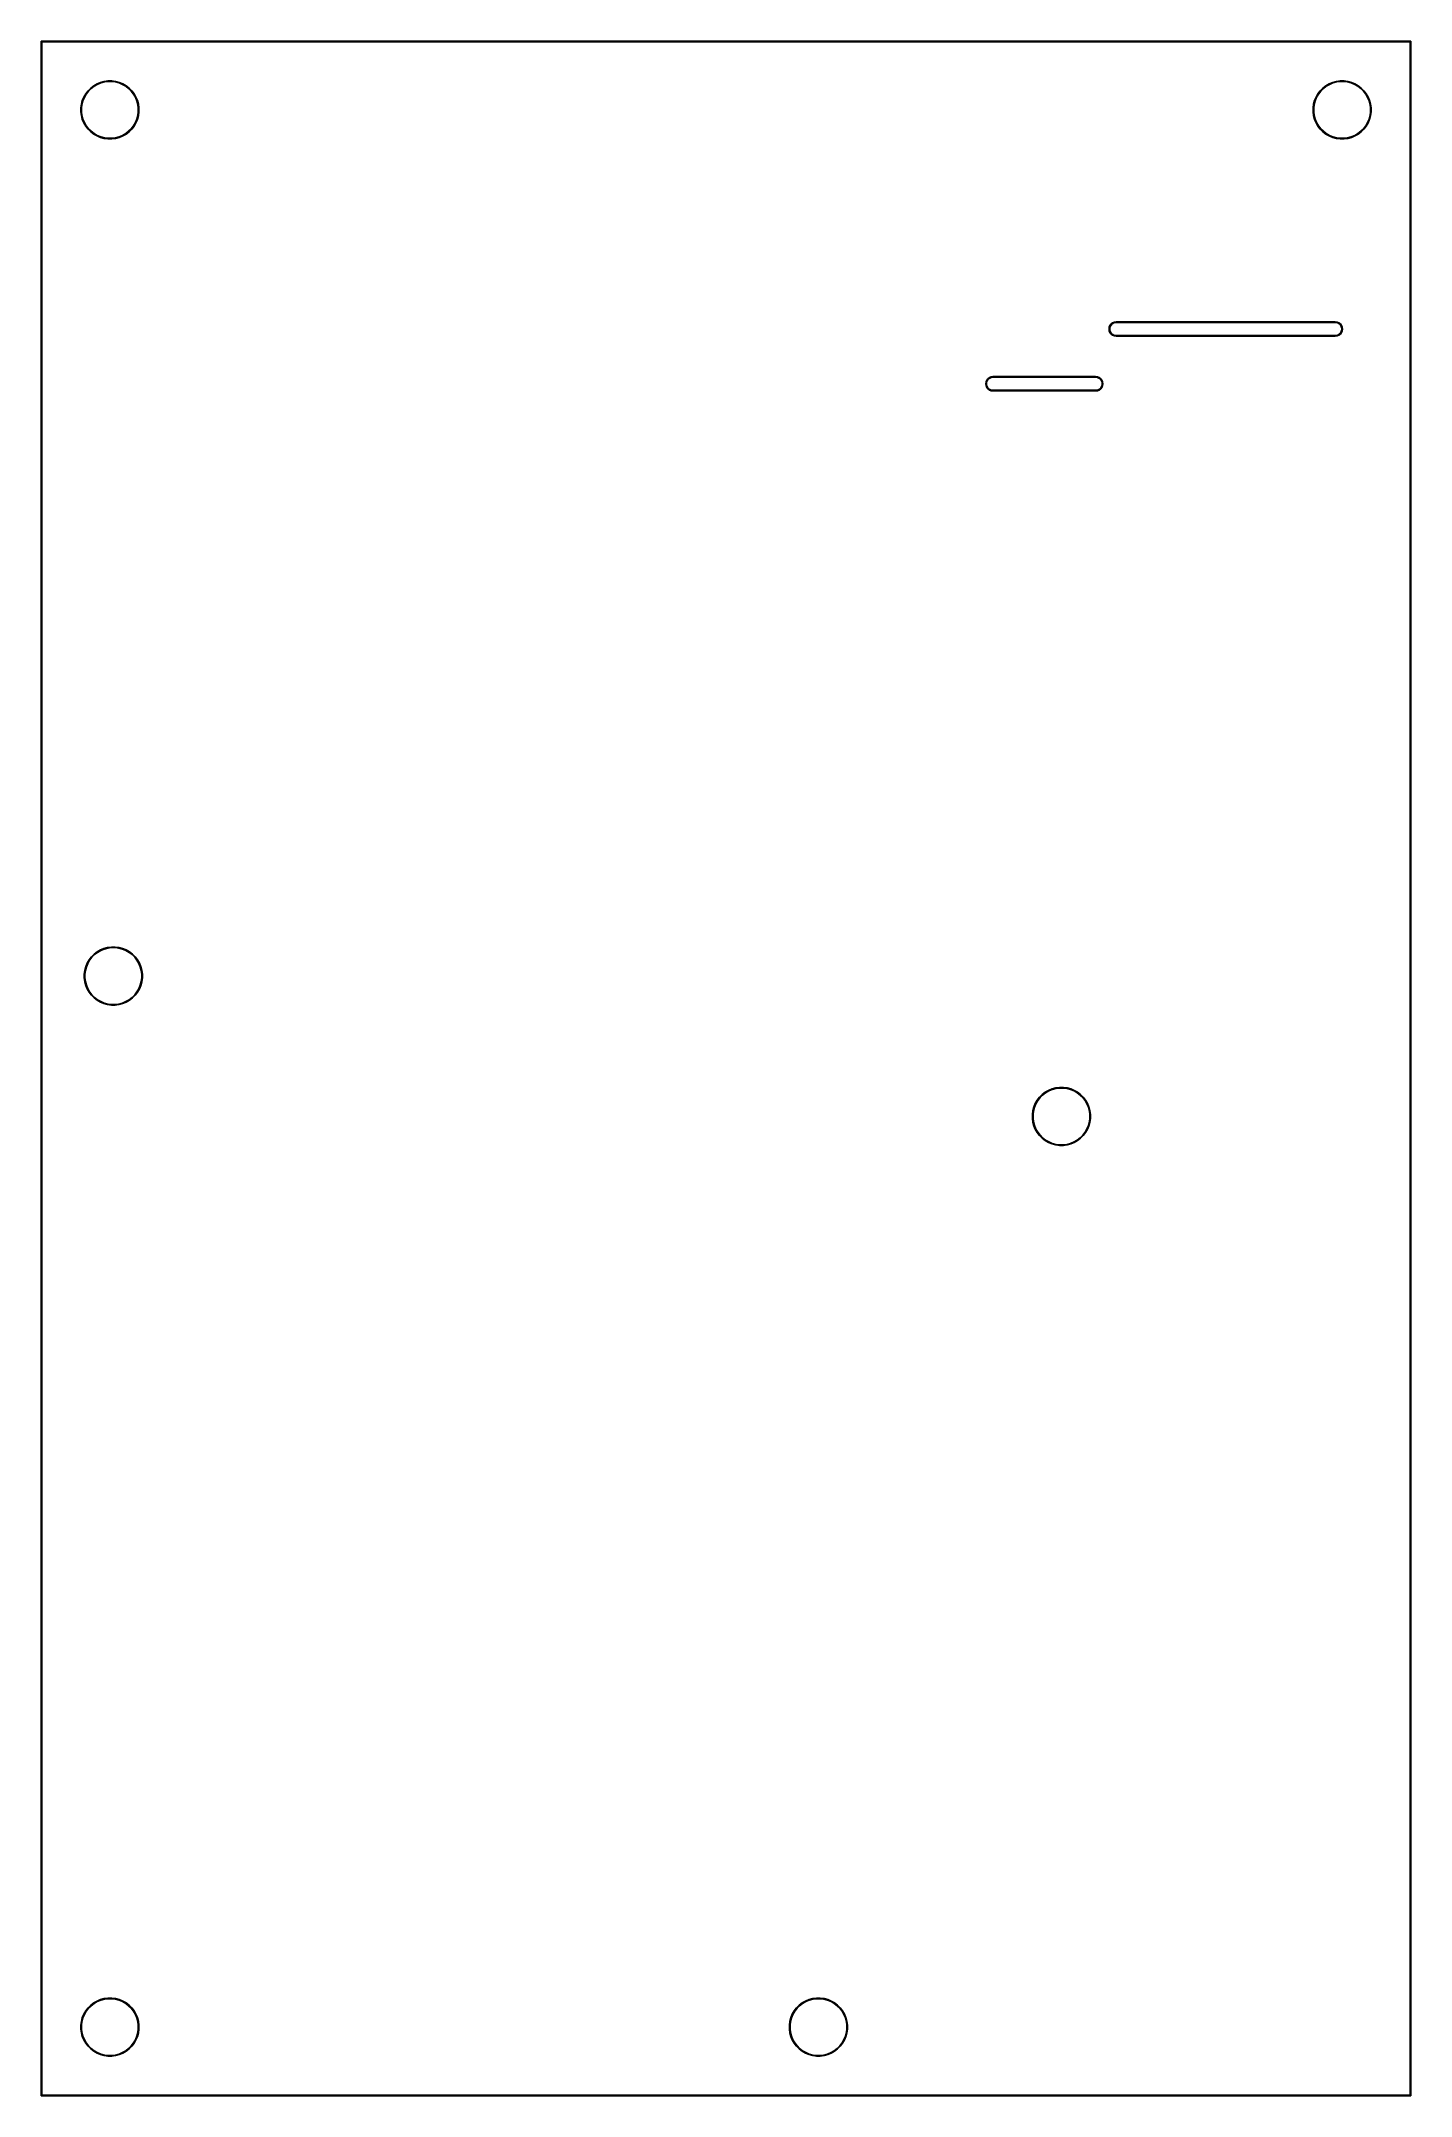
# Model space of a CAD drawing. Header units: inches. Extents: x 1.3 to 5.24, y -7.03 to -1.12.
import ezdxf

# ---------------------------------------------------------------- set-up
doc = ezdxf.new("R2010")
doc.units = ezdxf.units.IN
doc.header["$MEASUREMENT"] = 0
doc.layers.add('Edge.Cuts', color=254, linetype='CONTINUOUS', true_color=0xd0d2cd)

msp = doc.modelspace()

# ---------------------------------------------------------------- linework, layer by layer
at = {"layer": 'Edge.Cuts', "linetype": 'CONTINUOUS'}
for p, q in [((1.2982, -1.122), (1.2983, -1.1217)), ((1.2982, -7.0276), (1.2982, -1.122)), ((1.2983, -1.1217), (1.2988, -1.1211)), ((1.2988, -1.1211), (1.2992, -1.1211)), ((1.2992, -1.1211), (5.2362, -1.1211)), ((5.2362, -1.1211), (5.2366, -1.1211)), ((5.2366, -1.1211), (5.2371, -1.1217)), ((5.2371, -1.1217), (5.2372, -1.122)), ((5.2372, -1.122), (5.2372, -7.0276)), ((1.3002, -1.123), (1.3002, -7.0266)), ((5.2352, -1.123), (1.3002, -1.123)), ((5.2352, -7.0266), (5.2352, -1.123)), ((1.4591, -1.2439), (1.4692, -1.2397)), ((1.4692, -1.2397), (1.4797, -1.2368)), ((1.4801, -1.2386), (1.4697, -1.2414)), ((1.4797, -1.2368), (1.4906, -1.2354)), ((1.4907, -1.2372), (1.4801, -1.2386)), ((1.4906, -1.2354), (1.5015, -1.2354)), ((1.5014, -1.2372), (1.4907, -1.2372)), ((1.512, -1.2386), (1.5014, -1.2372)), ((1.5015, -1.2354), (1.5124, -1.2368)), ((1.5224, -1.2414), (1.512, -1.2386)), ((1.5124, -1.2368), (1.523, -1.2397)), ((1.523, -1.2397), (1.5331, -1.2439)), ((5.0024, -1.2439), (5.0125, -1.2397)), ((5.0125, -1.2397), (5.023, -1.2368)), ((5.0234, -1.2386), (5.0131, -1.2414)), ((5.023, -1.2368), (5.0339, -1.2354)), ((5.034, -1.2372), (5.0234, -1.2386)), ((5.0339, -1.2354), (5.0448, -1.2354)), ((5.0447, -1.2372), (5.034, -1.2372)), ((5.0553, -1.2386), (5.0447, -1.2372)), ((5.0448, -1.2354), (5.0557, -1.2368)), ((5.0657, -1.2414), (5.0553, -1.2386)), ((5.0557, -1.2368), (5.0663, -1.2397)), ((5.0663, -1.2397), (5.0764, -1.2439)), ((1.414, -1.3026), (1.4168, -1.292)), ((1.4185, -1.2926), (1.4158, -1.3029)), ((1.4168, -1.292), (1.421, -1.2819)), ((1.4226, -1.2827), (1.4185, -1.2926)), ((1.421, -1.2819), (1.4265, -1.2724)), ((1.428, -1.2734), (1.4226, -1.2827)), ((1.4265, -1.2724), (1.4332, -1.2637)), ((1.4345, -1.2649), (1.428, -1.2734)), ((1.4332, -1.2637), (1.4409, -1.256)), ((1.4421, -1.2573), (1.4345, -1.2649)), ((1.4409, -1.256), (1.4496, -1.2493)), ((1.4506, -1.2508), (1.4421, -1.2573)), ((1.4496, -1.2493), (1.4591, -1.2439)), ((1.4599, -1.2455), (1.4506, -1.2508)), ((1.4697, -1.2414), (1.4599, -1.2455)), ((1.5323, -1.2455), (1.5224, -1.2414)), ((1.5415, -1.2508), (1.5323, -1.2455)), ((1.5331, -1.2439), (1.5425, -1.2493)), ((1.55, -1.2573), (1.5415, -1.2508)), ((1.5425, -1.2493), (1.5512, -1.256)), ((1.5576, -1.2649), (1.55, -1.2573)), ((1.5512, -1.256), (1.559, -1.2637)), ((1.5641, -1.2734), (1.5576, -1.2649)), ((1.559, -1.2637), (1.5656, -1.2724)), ((1.5695, -1.2827), (1.5641, -1.2734)), ((1.5656, -1.2724), (1.5711, -1.2819)), ((1.5736, -1.2926), (1.5695, -1.2827)), ((1.5711, -1.2819), (1.5753, -1.292)), ((1.5764, -1.3029), (1.5736, -1.2926)), ((1.5753, -1.292), (1.5781, -1.3026)), ((4.9573, -1.3026), (4.9601, -1.292)), ((4.9618, -1.2926), (4.9591, -1.3029)), ((4.9601, -1.292), (4.9643, -1.2819)), ((4.9659, -1.2827), (4.9618, -1.2926)), ((4.9643, -1.2819), (4.9698, -1.2724)), ((4.9713, -1.2734), (4.9659, -1.2827)), ((4.9698, -1.2724), (4.9765, -1.2637)), ((4.9778, -1.2649), (4.9713, -1.2734)), ((4.9765, -1.2637), (4.9842, -1.256)), ((4.9854, -1.2573), (4.9778, -1.2649)), ((4.9842, -1.256), (4.9929, -1.2493)), ((4.9939, -1.2508), (4.9854, -1.2573)), ((4.9929, -1.2493), (5.0024, -1.2439)), ((5.0032, -1.2455), (4.9939, -1.2508)), ((5.0131, -1.2414), (5.0032, -1.2455)), ((5.0756, -1.2455), (5.0657, -1.2414)), ((5.0849, -1.2508), (5.0756, -1.2455)), ((5.0764, -1.2439), (5.0858, -1.2493)), ((5.0933, -1.2573), (5.0849, -1.2508)), ((5.0858, -1.2493), (5.0945, -1.256)), ((5.1009, -1.2649), (5.0933, -1.2573)), ((5.0945, -1.256), (5.1023, -1.2637)), ((5.1074, -1.2734), (5.1009, -1.2649)), ((5.1023, -1.2637), (5.1089, -1.2724)), ((5.1128, -1.2827), (5.1074, -1.2734)), ((5.1089, -1.2724), (5.1144, -1.2819)), ((5.1169, -1.2926), (5.1128, -1.2827)), ((5.1144, -1.2819), (5.1186, -1.292)), ((5.1197, -1.3029), (5.1169, -1.2926)), ((5.1186, -1.292), (5.1214, -1.3026)), ((1.4126, -1.3134), (1.414, -1.3026)), ((1.4126, -1.3135), (1.4126, -1.3134)), ((1.4126, -1.3244), (1.4126, -1.3135)), ((1.414, -1.3352), (1.4126, -1.3244)), ((1.4168, -1.3458), (1.414, -1.3352)), ((1.4158, -1.3029), (1.4144, -1.3135)), ((1.4144, -1.3135), (1.4144, -1.3243)), ((1.4144, -1.3243), (1.4158, -1.3349)), ((1.4158, -1.3349), (1.4185, -1.3452)), ((1.421, -1.3559), (1.4168, -1.3458)), ((1.4185, -1.3452), (1.4226, -1.3551)), ((1.4265, -1.3654), (1.421, -1.3559)), ((1.4226, -1.3551), (1.428, -1.3644)), ((1.5641, -1.3644), (1.5695, -1.3551)), ((1.5711, -1.3559), (1.5656, -1.3654)), ((1.5695, -1.3551), (1.5736, -1.3452)), ((1.5753, -1.3458), (1.5711, -1.3559)), ((1.5736, -1.3452), (1.5764, -1.3349)), ((1.5781, -1.3352), (1.5753, -1.3458)), ((1.5778, -1.3135), (1.5764, -1.3029)), ((1.5764, -1.3349), (1.5778, -1.3243)), ((1.5778, -1.3243), (1.5778, -1.3135)), ((1.5781, -1.3026), (1.5795, -1.3134)), ((1.5795, -1.3244), (1.5781, -1.3352)), ((1.5795, -1.3134), (1.5795, -1.3244)), ((4.9559, -1.3134), (4.9573, -1.3026)), ((4.9559, -1.3135), (4.9559, -1.3134)), ((4.9559, -1.3244), (4.9559, -1.3135)), ((4.9573, -1.3352), (4.9559, -1.3244)), ((4.9601, -1.3458), (4.9573, -1.3352)), ((4.9591, -1.3029), (4.9577, -1.3135)), ((4.9577, -1.3135), (4.9577, -1.3243)), ((4.9577, -1.3243), (4.9591, -1.3349)), ((4.9591, -1.3349), (4.9618, -1.3452)), ((4.9643, -1.3559), (4.9601, -1.3458)), ((4.9618, -1.3452), (4.9659, -1.3551)), ((4.9698, -1.3654), (4.9643, -1.3559)), ((4.9659, -1.3551), (4.9713, -1.3644)), ((5.1074, -1.3644), (5.1128, -1.3551)), ((5.1144, -1.3559), (5.1089, -1.3654)), ((5.1128, -1.3551), (5.1169, -1.3452)), ((5.1186, -1.3458), (5.1144, -1.3559)), ((5.1169, -1.3452), (5.1197, -1.3349)), ((5.1214, -1.3352), (5.1186, -1.3458)), ((5.1211, -1.3135), (5.1197, -1.3029)), ((5.1197, -1.3349), (5.1211, -1.3243)), ((5.1211, -1.3243), (5.1211, -1.3135)), ((5.1214, -1.3026), (5.1229, -1.3134)), ((5.1229, -1.3244), (5.1214, -1.3352)), ((5.1229, -1.3134), (5.1229, -1.3244)), ((1.4332, -1.3741), (1.4265, -1.3654)), ((1.428, -1.3644), (1.4345, -1.3729)), ((1.4409, -1.3818), (1.4332, -1.3741)), ((1.4345, -1.3729), (1.4421, -1.3804)), ((1.4496, -1.3885), (1.4409, -1.3818)), ((1.4421, -1.3804), (1.4506, -1.387)), ((1.4591, -1.3939), (1.4496, -1.3885)), ((1.4506, -1.387), (1.4599, -1.3923)), ((1.4692, -1.3981), (1.4591, -1.3939)), ((1.4599, -1.3923), (1.4697, -1.3964)), ((1.4797, -1.401), (1.4692, -1.3981)), ((1.4697, -1.3964), (1.4801, -1.3992)), ((1.4906, -1.4024), (1.4797, -1.401)), ((1.4801, -1.3992), (1.4907, -1.4006)), ((1.5015, -1.4024), (1.4906, -1.4024)), ((1.4907, -1.4006), (1.5014, -1.4006)), ((1.5014, -1.4006), (1.512, -1.3992)), ((1.5124, -1.401), (1.5015, -1.4024)), ((1.512, -1.3992), (1.5224, -1.3964)), ((1.523, -1.3981), (1.5124, -1.401)), ((1.5224, -1.3964), (1.5323, -1.3923)), ((1.5331, -1.3939), (1.523, -1.3981)), ((1.5323, -1.3923), (1.5415, -1.387)), ((1.5425, -1.3885), (1.5331, -1.3939)), ((1.5415, -1.387), (1.55, -1.3804)), ((1.5512, -1.3818), (1.5425, -1.3885)), ((1.55, -1.3804), (1.5576, -1.3729)), ((1.559, -1.3741), (1.5512, -1.3818)), ((1.5576, -1.3729), (1.5641, -1.3644)), ((1.5656, -1.3654), (1.559, -1.3741)), ((4.9765, -1.3741), (4.9698, -1.3654)), ((4.9713, -1.3644), (4.9778, -1.3729)), ((4.9842, -1.3818), (4.9765, -1.3741)), ((4.9778, -1.3729), (4.9854, -1.3804)), ((4.9929, -1.3885), (4.9842, -1.3818)), ((4.9854, -1.3804), (4.9939, -1.387)), ((5.0024, -1.3939), (4.9929, -1.3885)), ((4.9939, -1.387), (5.0032, -1.3923)), ((5.0125, -1.3981), (5.0024, -1.3939)), ((5.0032, -1.3923), (5.0131, -1.3964)), ((5.023, -1.401), (5.0125, -1.3981)), ((5.0131, -1.3964), (5.0234, -1.3992)), ((5.0339, -1.4024), (5.023, -1.401)), ((5.0234, -1.3992), (5.034, -1.4006)), ((5.0448, -1.4024), (5.0339, -1.4024)), ((5.034, -1.4006), (5.0447, -1.4006)), ((5.0447, -1.4006), (5.0553, -1.3992)), ((5.0557, -1.401), (5.0448, -1.4024)), ((5.0553, -1.3992), (5.0657, -1.3964)), ((5.0663, -1.3981), (5.0557, -1.401)), ((5.0657, -1.3964), (5.0756, -1.3923)), ((5.0764, -1.3939), (5.0663, -1.3981)), ((5.0756, -1.3923), (5.0849, -1.387)), ((5.0858, -1.3885), (5.0764, -1.3939)), ((5.0849, -1.387), (5.0933, -1.3804)), ((5.0945, -1.3818), (5.0858, -1.3885)), ((5.0933, -1.3804), (5.1009, -1.3729)), ((5.1023, -1.3741), (5.0945, -1.3818)), ((5.1009, -1.3729), (5.1074, -1.3644)), ((5.1089, -1.3654), (5.1023, -1.3741)), ((4.3691, -1.9488), (4.3698, -1.9435)), ((4.3698, -1.9542), (4.3691, -1.9488)), ((4.3698, -1.9435), (4.3719, -1.9385)), ((4.3723, -1.9416), (4.3711, -1.9464)), ((4.3711, -1.9464), (4.3711, -1.9513)), ((4.3719, -1.9385), (4.3751, -1.9342)), ((4.3748, -1.9373), (4.3723, -1.9416)), ((4.3783, -1.9339), (4.3748, -1.9373)), ((4.3751, -1.9342), (4.3794, -1.9309)), ((4.3825, -1.9314), (4.3783, -1.9339)), ((4.3794, -1.9309), (4.3844, -1.9289)), ((4.3873, -1.9301), (4.3825, -1.9314)), ((4.3844, -1.9289), (4.3898, -1.9281)), ((4.3898, -1.9301), (4.3873, -1.9301)), ((4.3898, -1.9281), (5.0197, -1.9281)), ((5.0197, -1.9301), (4.3898, -1.9301)), ((5.0197, -1.9281), (5.025, -1.9289)), ((5.0221, -1.9301), (5.0197, -1.9301)), ((5.0269, -1.9314), (5.0221, -1.9301)), ((5.025, -1.9289), (5.03, -1.9309)), ((5.0312, -1.9339), (5.0269, -1.9314)), ((5.03, -1.9309), (5.0343, -1.9342)), ((5.0346, -1.9373), (5.0312, -1.9339)), ((5.0343, -1.9342), (5.0376, -1.9385)), ((5.0371, -1.9416), (5.0346, -1.9373)), ((5.0384, -1.9464), (5.0371, -1.9416)), ((5.0376, -1.9385), (5.0397, -1.9435)), ((5.0384, -1.9513), (5.0384, -1.9464)), ((5.0397, -1.9435), (5.0404, -1.9488)), ((5.0404, -1.9488), (5.0397, -1.9542)), ((4.3719, -1.9592), (4.3698, -1.9542)), ((4.3711, -1.9513), (4.3723, -1.956)), ((4.3751, -1.9634), (4.3719, -1.9592)), ((4.3723, -1.956), (4.3748, -1.9603)), ((4.3748, -1.9603), (4.3783, -1.9638)), ((4.3794, -1.9667), (4.3751, -1.9634)), ((4.3783, -1.9638), (4.3825, -1.9662)), ((4.3844, -1.9688), (4.3794, -1.9667)), ((4.3825, -1.9662), (4.3873, -1.9675)), ((4.3898, -1.9695), (4.3844, -1.9688)), ((4.3873, -1.9675), (4.3898, -1.9675)), ((4.3898, -1.9675), (5.0197, -1.9675)), ((5.0197, -1.9695), (4.3898, -1.9695)), ((5.0197, -1.9675), (5.0221, -1.9675)), ((5.025, -1.9688), (5.0197, -1.9695)), ((5.0221, -1.9675), (5.0269, -1.9662)), ((5.03, -1.9667), (5.025, -1.9688)), ((5.0269, -1.9662), (5.0312, -1.9638)), ((5.0343, -1.9634), (5.03, -1.9667)), ((5.0312, -1.9638), (5.0346, -1.9603)), ((5.0376, -1.9592), (5.0343, -1.9634)), ((5.0346, -1.9603), (5.0371, -1.956)), ((5.0371, -1.956), (5.0384, -1.9513)), ((5.0397, -1.9542), (5.0376, -1.9592)), ((4.0148, -2.1063), (4.0155, -2.1009)), ((4.0155, -2.1116), (4.0148, -2.1063)), ((4.0155, -2.1009), (4.0175, -2.096)), ((4.0175, -2.1166), (4.0155, -2.1116)), ((4.018, -2.0991), (4.0167, -2.1038)), ((4.0167, -2.1038), (4.0167, -2.1088)), ((4.0167, -2.1088), (4.018, -2.1135)), ((4.0175, -2.096), (4.0208, -2.0917)), ((4.0208, -2.1209), (4.0175, -2.1166)), ((4.0205, -2.0948), (4.018, -2.0991)), ((4.018, -2.1135), (4.0205, -2.1178)), ((4.024, -2.0913), (4.0205, -2.0948)), ((4.0205, -2.1178), (4.024, -2.1213)), ((4.0208, -2.0917), (4.0251, -2.0884)), ((4.0251, -2.1242), (4.0208, -2.1209)), ((4.0282, -2.0889), (4.024, -2.0913)), ((4.024, -2.1213), (4.0282, -2.1237)), ((4.0251, -2.0884), (4.0301, -2.0863)), ((4.0301, -2.1263), (4.0251, -2.1242)), ((4.033, -2.0876), (4.0282, -2.0889)), ((4.0282, -2.1237), (4.033, -2.125)), ((4.0301, -2.0863), (4.0354, -2.0856)), ((4.0354, -2.127), (4.0301, -2.1263)), ((4.0354, -2.0876), (4.033, -2.0876)), ((4.033, -2.125), (4.0354, -2.125)), ((4.0354, -2.0856), (4.3307, -2.0856)), ((4.3307, -2.0876), (4.0354, -2.0876)), ((4.0354, -2.125), (4.3307, -2.125)), ((4.3307, -2.0856), (4.3361, -2.0863)), ((4.3332, -2.0876), (4.3307, -2.0876)), ((4.3307, -2.125), (4.3332, -2.125)), ((4.3361, -2.1263), (4.3307, -2.127)), ((4.3379, -2.0889), (4.3332, -2.0876)), ((4.3332, -2.125), (4.3379, -2.1237)), ((4.3361, -2.0863), (4.341, -2.0884)), ((4.341, -2.1242), (4.3361, -2.1263)), ((4.3422, -2.0913), (4.3379, -2.0889)), ((4.3379, -2.1237), (4.3422, -2.1213)), ((4.341, -2.0884), (4.3453, -2.0917)), ((4.3453, -2.1209), (4.341, -2.1242)), ((4.3457, -2.0948), (4.3422, -2.0913)), ((4.3422, -2.1213), (4.3457, -2.1178)), ((4.3453, -2.0917), (4.3486, -2.096)), ((4.3486, -2.1166), (4.3453, -2.1209)), ((4.3481, -2.0991), (4.3457, -2.0948)), ((4.3457, -2.1178), (4.3481, -2.1135)), ((4.3494, -2.1038), (4.3481, -2.0991)), ((4.3481, -2.1135), (4.3494, -2.1088)), ((4.3486, -2.096), (4.3507, -2.1009)), ((4.3507, -2.1116), (4.3486, -2.1166)), ((4.3494, -2.1088), (4.3494, -2.1038)), ((4.3507, -2.1009), (4.3514, -2.1063)), ((4.3514, -2.1063), (4.3507, -2.1116)), ((4.3307, -2.127), (4.0354, -2.127)), ((1.4267, -3.7822), (1.4309, -3.7721)), ((1.4325, -3.7728), (1.4284, -3.7827)), ((1.4309, -3.7721), (1.4363, -3.7626)), ((1.4378, -3.7636), (1.4325, -3.7728)), ((1.4363, -3.7626), (1.443, -3.7539)), ((1.4444, -3.7551), (1.4378, -3.7636)), ((1.443, -3.7539), (1.4507, -3.7462)), ((1.4519, -3.7475), (1.4444, -3.7551)), ((1.4507, -3.7462), (1.4594, -3.7395)), ((1.4604, -3.741), (1.4519, -3.7475)), ((1.4594, -3.7395), (1.4689, -3.734)), ((1.4697, -3.7356), (1.4604, -3.741)), ((1.4689, -3.734), (1.479, -3.7298)), ((1.4796, -3.7315), (1.4697, -3.7356)), ((1.479, -3.7298), (1.4896, -3.727)), ((1.4899, -3.7288), (1.4796, -3.7315)), ((1.4896, -3.727), (1.5004, -3.7256)), ((1.5006, -3.7274), (1.4899, -3.7288)), ((1.5004, -3.7256), (1.5114, -3.7256)), ((1.5113, -3.7274), (1.5006, -3.7274)), ((1.5219, -3.7288), (1.5113, -3.7274)), ((1.5114, -3.7256), (1.5222, -3.727)), ((1.5322, -3.7315), (1.5219, -3.7288)), ((1.5222, -3.727), (1.5328, -3.7298)), ((1.5421, -3.7356), (1.5322, -3.7315)), ((1.5328, -3.7298), (1.5429, -3.734)), ((1.5514, -3.741), (1.5421, -3.7356)), ((1.5429, -3.734), (1.5524, -3.7395)), ((1.5599, -3.7475), (1.5514, -3.741)), ((1.5524, -3.7395), (1.5611, -3.7462)), ((1.5675, -3.7551), (1.5599, -3.7475)), ((1.5611, -3.7462), (1.5688, -3.7539)), ((1.574, -3.7636), (1.5675, -3.7551)), ((1.5688, -3.7539), (1.5755, -3.7626)), ((1.5793, -3.7728), (1.574, -3.7636)), ((1.5755, -3.7626), (1.5809, -3.7721)), ((1.5834, -3.7827), (1.5793, -3.7728)), ((1.5809, -3.7721), (1.5851, -3.7822)), ((1.4224, -3.8036), (1.4239, -3.7927)), ((1.4224, -3.8037), (1.4224, -3.8036)), ((1.4224, -3.8145), (1.4224, -3.8037)), ((1.4239, -3.8254), (1.4224, -3.8145)), ((1.4239, -3.7927), (1.4267, -3.7822)), ((1.4267, -3.8359), (1.4239, -3.8254)), ((1.4256, -3.7931), (1.4242, -3.8037)), ((1.4242, -3.8037), (1.4242, -3.8144)), ((1.4242, -3.8144), (1.4256, -3.825)), ((1.4284, -3.7827), (1.4256, -3.7931)), ((1.4256, -3.825), (1.4284, -3.8354)), ((1.4309, -3.8461), (1.4267, -3.8359)), ((1.4284, -3.8354), (1.4325, -3.8453)), ((1.5793, -3.8453), (1.5834, -3.8354)), ((1.5851, -3.8359), (1.5809, -3.8461)), ((1.5862, -3.7931), (1.5834, -3.7827)), ((1.5834, -3.8354), (1.5862, -3.825)), ((1.5851, -3.7822), (1.588, -3.7927)), ((1.588, -3.8254), (1.5851, -3.8359)), ((1.5876, -3.8037), (1.5862, -3.7931)), ((1.5862, -3.825), (1.5876, -3.8144)), ((1.5876, -3.8144), (1.5876, -3.8037)), ((1.588, -3.7927), (1.5894, -3.8036)), ((1.5894, -3.8145), (1.588, -3.8254)), ((1.5894, -3.8036), (1.5894, -3.8145)), ((1.4363, -3.8555), (1.4309, -3.8461)), ((1.4325, -3.8453), (1.4378, -3.8545)), ((1.443, -3.8642), (1.4363, -3.8555)), ((1.4378, -3.8545), (1.4444, -3.863)), ((1.4507, -3.872), (1.443, -3.8642)), ((1.4444, -3.863), (1.4519, -3.8706)), ((1.4594, -3.8786), (1.4507, -3.872)), ((1.4519, -3.8706), (1.4604, -3.8771)), ((1.4689, -3.8841), (1.4594, -3.8786)), ((1.4604, -3.8771), (1.4697, -3.8825)), ((1.479, -3.8883), (1.4689, -3.8841)), ((1.4697, -3.8825), (1.4796, -3.8866)), ((1.4896, -3.8911), (1.479, -3.8883)), ((1.4796, -3.8866), (1.4899, -3.8894)), ((1.5004, -3.8925), (1.4896, -3.8911)), ((1.4899, -3.8894), (1.5006, -3.8907)), ((1.5114, -3.8925), (1.5004, -3.8925)), ((1.5006, -3.8907), (1.5113, -3.8907)), ((1.5113, -3.8907), (1.5219, -3.8894)), ((1.5222, -3.8911), (1.5114, -3.8925)), ((1.5219, -3.8894), (1.5322, -3.8866)), ((1.5328, -3.8883), (1.5222, -3.8911)), ((1.5322, -3.8866), (1.5421, -3.8825)), ((1.5429, -3.8841), (1.5328, -3.8883)), ((1.5421, -3.8825), (1.5514, -3.8771)), ((1.5524, -3.8786), (1.5429, -3.8841)), ((1.5514, -3.8771), (1.5599, -3.8706)), ((1.5611, -3.872), (1.5524, -3.8786)), ((1.5599, -3.8706), (1.5675, -3.863)), ((1.5688, -3.8642), (1.5611, -3.872)), ((1.5675, -3.863), (1.574, -3.8545)), ((1.5755, -3.8555), (1.5688, -3.8642)), ((1.574, -3.8545), (1.5793, -3.8453)), ((1.5809, -3.8461), (1.5755, -3.8555)), ((4.1953, -4.1376), (4.2054, -4.1334)), ((4.206, -4.1351), (4.1961, -4.1392)), ((4.2054, -4.1334), (4.216, -4.1305)), ((4.2163, -4.1323), (4.206, -4.1351)), ((4.216, -4.1305), (4.2268, -4.1291)), ((4.2269, -4.1309), (4.2163, -4.1323)), ((4.2268, -4.1291), (4.2378, -4.1291)), ((4.2376, -4.1309), (4.2269, -4.1309)), ((4.2483, -4.1323), (4.2376, -4.1309)), ((4.2378, -4.1291), (4.2486, -4.1305)), ((4.2586, -4.1351), (4.2483, -4.1323)), ((4.2486, -4.1305), (4.2592, -4.1334)), ((4.2685, -4.1392), (4.2586, -4.1351)), ((4.2592, -4.1334), (4.2693, -4.1376)), ((4.1502, -4.1963), (4.1531, -4.1857)), ((4.1548, -4.1863), (4.152, -4.1966)), ((4.1531, -4.1857), (4.1572, -4.1756)), ((4.1589, -4.1764), (4.1548, -4.1863)), ((4.1572, -4.1756), (4.1627, -4.1661)), ((4.1642, -4.1671), (4.1589, -4.1764)), ((4.1627, -4.1661), (4.1694, -4.1574)), ((4.1707, -4.1586), (4.1642, -4.1671)), ((4.1694, -4.1574), (4.1771, -4.1497)), ((4.1783, -4.151), (4.1707, -4.1586)), ((4.1771, -4.1497), (4.1858, -4.143)), ((4.1868, -4.1445), (4.1783, -4.151)), ((4.1858, -4.143), (4.1953, -4.1376)), ((4.1961, -4.1392), (4.1868, -4.1445)), ((4.2778, -4.1445), (4.2685, -4.1392)), ((4.2693, -4.1376), (4.2788, -4.143)), ((4.2863, -4.151), (4.2778, -4.1445)), ((4.2788, -4.143), (4.2874, -4.1497)), ((4.2938, -4.1586), (4.2863, -4.151)), ((4.2874, -4.1497), (4.2952, -4.1574)), ((4.3004, -4.1671), (4.2938, -4.1586)), ((4.2952, -4.1574), (4.3018, -4.1661)), ((4.3057, -4.1764), (4.3004, -4.1671)), ((4.3018, -4.1661), (4.3073, -4.1756)), ((4.3098, -4.1863), (4.3057, -4.1764)), ((4.3073, -4.1756), (4.3115, -4.1857)), ((4.3126, -4.1966), (4.3098, -4.1863)), ((4.3115, -4.1857), (4.3143, -4.1963)), ((4.1488, -4.2071), (4.1502, -4.1963)), ((4.1488, -4.2072), (4.1488, -4.2071)), ((4.1488, -4.2181), (4.1488, -4.2072)), ((4.1502, -4.2289), (4.1488, -4.2181)), ((4.1531, -4.2395), (4.1502, -4.2289)), ((4.152, -4.1966), (4.1506, -4.2072)), ((4.1506, -4.2072), (4.1506, -4.218)), ((4.1506, -4.218), (4.152, -4.2286)), ((4.152, -4.2286), (4.1548, -4.2389)), ((4.1572, -4.2496), (4.1531, -4.2395)), ((4.1548, -4.2389), (4.1589, -4.2488)), ((4.1627, -4.2591), (4.1572, -4.2496)), ((4.1589, -4.2488), (4.1642, -4.2581)), ((4.3004, -4.2581), (4.3057, -4.2488)), ((4.3073, -4.2496), (4.3018, -4.2591)), ((4.3057, -4.2488), (4.3098, -4.2389)), ((4.3115, -4.2395), (4.3073, -4.2496)), ((4.3098, -4.2389), (4.3126, -4.2286)), ((4.3143, -4.2289), (4.3115, -4.2395)), ((4.314, -4.2072), (4.3126, -4.1966)), ((4.3126, -4.2286), (4.314, -4.218)), ((4.314, -4.218), (4.314, -4.2072)), ((4.3143, -4.1963), (4.3158, -4.2071)), ((4.3158, -4.2181), (4.3143, -4.2289)), ((4.3158, -4.2071), (4.3158, -4.2181)), ((4.1694, -4.2678), (4.1627, -4.2591)), ((4.1642, -4.2581), (4.1707, -4.2666)), ((4.1771, -4.2755), (4.1694, -4.2678)), ((4.1707, -4.2666), (4.1783, -4.2742)), ((4.1858, -4.2822), (4.1771, -4.2755)), ((4.1783, -4.2742), (4.1868, -4.2807)), ((4.1953, -4.2876), (4.1858, -4.2822)), ((4.1868, -4.2807), (4.1961, -4.286)), ((4.2054, -4.2918), (4.1953, -4.2876)), ((4.1961, -4.286), (4.206, -4.2901)), ((4.216, -4.2947), (4.2054, -4.2918)), ((4.206, -4.2901), (4.2163, -4.2929)), ((4.2268, -4.2961), (4.216, -4.2947)), ((4.2163, -4.2929), (4.2269, -4.2943)), ((4.2378, -4.2961), (4.2268, -4.2961)), ((4.2269, -4.2943), (4.2376, -4.2943)), ((4.2376, -4.2943), (4.2483, -4.2929)), ((4.2486, -4.2947), (4.2378, -4.2961)), ((4.2483, -4.2929), (4.2586, -4.2901)), ((4.2592, -4.2918), (4.2486, -4.2947)), ((4.2586, -4.2901), (4.2685, -4.286)), ((4.2693, -4.2876), (4.2592, -4.2918)), ((4.2685, -4.286), (4.2778, -4.2807)), ((4.2788, -4.2822), (4.2693, -4.2876)), ((4.2778, -4.2807), (4.2863, -4.2742)), ((4.2874, -4.2755), (4.2788, -4.2822)), ((4.2863, -4.2742), (4.2938, -4.2666)), ((4.2952, -4.2678), (4.2874, -4.2755)), ((4.2938, -4.2666), (4.3004, -4.2581)), ((4.3018, -4.2591), (4.2952, -4.2678)), ((1.421, -6.7937), (1.4265, -6.7842)), ((1.428, -6.7852), (1.4226, -6.7945)), ((1.4265, -6.7842), (1.4332, -6.7755)), ((1.4345, -6.7767), (1.428, -6.7852)), ((1.4332, -6.7755), (1.4409, -6.7678)), ((1.4421, -6.7692), (1.4345, -6.7767)), ((1.4409, -6.7678), (1.4496, -6.7611)), ((1.4506, -6.7626), (1.4421, -6.7692)), ((1.4496, -6.7611), (1.4591, -6.7557)), ((1.4599, -6.7573), (1.4506, -6.7626)), ((1.4591, -6.7557), (1.4692, -6.7515)), ((1.4697, -6.7532), (1.4599, -6.7573)), ((1.4692, -6.7515), (1.4797, -6.7487)), ((1.4801, -6.7504), (1.4697, -6.7532)), ((1.4797, -6.7487), (1.4906, -6.7472)), ((1.4907, -6.749), (1.4801, -6.7504)), ((1.4906, -6.7472), (1.5015, -6.7472)), ((1.5014, -6.749), (1.4907, -6.749)), ((1.512, -6.7504), (1.5014, -6.749)), ((1.5015, -6.7472), (1.5124, -6.7487)), ((1.5224, -6.7532), (1.512, -6.7504)), ((1.5124, -6.7487), (1.523, -6.7515)), ((1.5323, -6.7573), (1.5224, -6.7532)), ((1.523, -6.7515), (1.5331, -6.7557)), ((1.5415, -6.7626), (1.5323, -6.7573)), ((1.5331, -6.7557), (1.5425, -6.7611)), ((1.55, -6.7692), (1.5415, -6.7626)), ((1.5425, -6.7611), (1.5512, -6.7678)), ((1.5576, -6.7767), (1.55, -6.7692)), ((1.5512, -6.7678), (1.559, -6.7755)), ((1.5641, -6.7852), (1.5576, -6.7767)), ((1.559, -6.7755), (1.5656, -6.7842)), ((1.5695, -6.7945), (1.5641, -6.7852)), ((1.5656, -6.7842), (1.5711, -6.7937)), ((3.4584, -6.7937), (3.4639, -6.7842)), ((3.4654, -6.7852), (3.46, -6.7945)), ((3.4639, -6.7842), (3.4706, -6.7755)), ((3.4719, -6.7767), (3.4654, -6.7852)), ((3.4706, -6.7755), (3.4783, -6.7678)), ((3.4795, -6.7692), (3.4719, -6.7767)), ((3.4783, -6.7678), (3.487, -6.7611)), ((3.488, -6.7626), (3.4795, -6.7692)), ((3.487, -6.7611), (3.4965, -6.7557)), ((3.4973, -6.7573), (3.488, -6.7626)), ((3.4965, -6.7557), (3.5066, -6.7515)), ((3.5071, -6.7532), (3.4973, -6.7573)), ((3.5066, -6.7515), (3.5171, -6.7487)), ((3.5175, -6.7504), (3.5071, -6.7532)), ((3.5171, -6.7487), (3.528, -6.7472)), ((3.5281, -6.749), (3.5175, -6.7504)), ((3.528, -6.7472), (3.5389, -6.7472)), ((3.5388, -6.749), (3.5281, -6.749)), ((3.5494, -6.7504), (3.5388, -6.749)), ((3.5389, -6.7472), (3.5498, -6.7487)), ((3.5598, -6.7532), (3.5494, -6.7504)), ((3.5498, -6.7487), (3.5604, -6.7515)), ((3.5697, -6.7573), (3.5598, -6.7532)), ((3.5604, -6.7515), (3.5705, -6.7557)), ((3.5789, -6.7626), (3.5697, -6.7573)), ((3.5705, -6.7557), (3.5799, -6.7611)), ((3.5874, -6.7692), (3.5789, -6.7626)), ((3.5799, -6.7611), (3.5886, -6.7678)), ((3.595, -6.7767), (3.5874, -6.7692)), ((3.5886, -6.7678), (3.5964, -6.7755)), ((3.6015, -6.7852), (3.595, -6.7767)), ((3.5964, -6.7755), (3.603, -6.7842)), ((3.6069, -6.7945), (3.6015, -6.7852)), ((3.603, -6.7842), (3.6085, -6.7937)), ((1.4126, -6.8252), (1.414, -6.8144)), ((1.4126, -6.8254), (1.4126, -6.8252)), ((1.4126, -6.8362), (1.4126, -6.8254)), ((1.414, -6.847), (1.4126, -6.8362)), ((1.414, -6.8144), (1.4168, -6.8038)), ((1.4168, -6.8576), (1.414, -6.847)), ((1.4158, -6.8147), (1.4144, -6.8254)), ((1.4144, -6.8254), (1.4144, -6.8361)), ((1.4144, -6.8361), (1.4158, -6.8467)), ((1.4185, -6.8044), (1.4158, -6.8147)), ((1.4158, -6.8467), (1.4185, -6.857)), ((1.4168, -6.8038), (1.421, -6.7937)), ((1.4226, -6.7945), (1.4185, -6.8044)), ((1.5736, -6.8044), (1.5695, -6.7945)), ((1.5711, -6.7937), (1.5753, -6.8038)), ((1.5764, -6.8147), (1.5736, -6.8044)), ((1.5736, -6.857), (1.5764, -6.8467)), ((1.5753, -6.8038), (1.5781, -6.8144)), ((1.5781, -6.847), (1.5753, -6.8576)), ((1.5778, -6.8254), (1.5764, -6.8147)), ((1.5764, -6.8467), (1.5778, -6.8361)), ((1.5778, -6.8361), (1.5778, -6.8254)), ((1.5781, -6.8144), (1.5795, -6.8252)), ((1.5795, -6.8362), (1.5781, -6.847)), ((1.5795, -6.8252), (1.5795, -6.8362)), ((3.45, -6.8252), (3.4514, -6.8144)), ((3.45, -6.8254), (3.45, -6.8252)), ((3.45, -6.8362), (3.45, -6.8254)), ((3.4514, -6.847), (3.45, -6.8362)), ((3.4514, -6.8144), (3.4542, -6.8038)), ((3.4542, -6.8576), (3.4514, -6.847)), ((3.4532, -6.8147), (3.4518, -6.8254)), ((3.4518, -6.8254), (3.4518, -6.8361)), ((3.4518, -6.8361), (3.4532, -6.8467)), ((3.4559, -6.8044), (3.4532, -6.8147)), ((3.4532, -6.8467), (3.4559, -6.857)), ((3.4542, -6.8038), (3.4584, -6.7937)), ((3.46, -6.7945), (3.4559, -6.8044)), ((3.611, -6.8044), (3.6069, -6.7945)), ((3.6085, -6.7937), (3.6127, -6.8038)), ((3.6138, -6.8147), (3.611, -6.8044)), ((3.611, -6.857), (3.6138, -6.8467)), ((3.6127, -6.8038), (3.6155, -6.8144)), ((3.6155, -6.847), (3.6127, -6.8576)), ((3.6152, -6.8254), (3.6138, -6.8147)), ((3.6138, -6.8467), (3.6152, -6.8361)), ((3.6152, -6.8361), (3.6152, -6.8254)), ((3.6155, -6.8144), (3.6169, -6.8252)), ((3.6169, -6.8362), (3.6155, -6.847)), ((3.6169, -6.8252), (3.6169, -6.8362)), ((1.421, -6.8677), (1.4168, -6.8576)), ((1.4185, -6.857), (1.4226, -6.8669)), ((1.4265, -6.8772), (1.421, -6.8677)), ((1.4226, -6.8669), (1.428, -6.8762)), ((1.4332, -6.8859), (1.4265, -6.8772)), ((1.428, -6.8762), (1.4345, -6.8847)), ((1.4409, -6.8936), (1.4332, -6.8859)), ((1.4345, -6.8847), (1.4421, -6.8923)), ((1.4496, -6.9003), (1.4409, -6.8936)), ((1.4421, -6.8923), (1.4506, -6.8988)), ((1.4591, -6.9057), (1.4496, -6.9003)), ((1.4506, -6.8988), (1.4599, -6.9041)), ((1.4692, -6.9099), (1.4591, -6.9057)), ((1.4599, -6.9041), (1.4697, -6.9082)), ((1.4797, -6.9128), (1.4692, -6.9099)), ((1.4697, -6.9082), (1.4801, -6.911)), ((1.4801, -6.911), (1.4907, -6.9124)), ((1.5014, -6.9124), (1.512, -6.911)), ((1.512, -6.911), (1.5224, -6.9082)), ((1.523, -6.9099), (1.5124, -6.9128)), ((1.5224, -6.9082), (1.5323, -6.9041)), ((1.5331, -6.9057), (1.523, -6.9099)), ((1.5323, -6.9041), (1.5415, -6.8988)), ((1.5425, -6.9003), (1.5331, -6.9057)), ((1.5415, -6.8988), (1.55, -6.8923)), ((1.5512, -6.8936), (1.5425, -6.9003)), ((1.55, -6.8923), (1.5576, -6.8847)), ((1.559, -6.8859), (1.5512, -6.8936)), ((1.5576, -6.8847), (1.5641, -6.8762)), ((1.5656, -6.8772), (1.559, -6.8859)), ((1.5641, -6.8762), (1.5695, -6.8669)), ((1.5711, -6.8677), (1.5656, -6.8772)), ((1.5695, -6.8669), (1.5736, -6.857)), ((1.5753, -6.8576), (1.5711, -6.8677)), ((3.4584, -6.8677), (3.4542, -6.8576)), ((3.4559, -6.857), (3.46, -6.8669)), ((3.4639, -6.8772), (3.4584, -6.8677)), ((3.46, -6.8669), (3.4654, -6.8762)), ((3.4706, -6.8859), (3.4639, -6.8772)), ((3.4654, -6.8762), (3.4719, -6.8847)), ((3.4783, -6.8936), (3.4706, -6.8859)), ((3.4719, -6.8847), (3.4795, -6.8923)), ((3.487, -6.9003), (3.4783, -6.8936)), ((3.4795, -6.8923), (3.488, -6.8988)), ((3.4965, -6.9057), (3.487, -6.9003)), ((3.488, -6.8988), (3.4973, -6.9041)), ((3.5066, -6.9099), (3.4965, -6.9057)), ((3.4973, -6.9041), (3.5071, -6.9082)), ((3.5171, -6.9128), (3.5066, -6.9099)), ((3.5071, -6.9082), (3.5175, -6.911)), ((3.5175, -6.911), (3.5281, -6.9124)), ((3.5388, -6.9124), (3.5494, -6.911)), ((3.5494, -6.911), (3.5598, -6.9082)), ((3.5604, -6.9099), (3.5498, -6.9128)), ((3.5598, -6.9082), (3.5697, -6.9041)), ((3.5705, -6.9057), (3.5604, -6.9099)), ((3.5697, -6.9041), (3.5789, -6.8988)), ((3.5799, -6.9003), (3.5705, -6.9057)), ((3.5789, -6.8988), (3.5874, -6.8923)), ((3.5886, -6.8936), (3.5799, -6.9003)), ((3.5874, -6.8923), (3.595, -6.8847)), ((3.5964, -6.8859), (3.5886, -6.8936)), ((3.595, -6.8847), (3.6015, -6.8762)), ((3.603, -6.8772), (3.5964, -6.8859)), ((3.6015, -6.8762), (3.6069, -6.8669)), ((3.6085, -6.8677), (3.603, -6.8772)), ((3.6069, -6.8669), (3.611, -6.857)), ((3.6127, -6.8576), (3.6085, -6.8677)), ((1.4906, -6.9142), (1.4797, -6.9128)), ((1.5015, -6.9142), (1.4906, -6.9142)), ((1.4907, -6.9124), (1.5014, -6.9124)), ((1.5124, -6.9128), (1.5015, -6.9142)), ((3.528, -6.9142), (3.5171, -6.9128)), ((3.5389, -6.9142), (3.528, -6.9142)), ((3.5281, -6.9124), (3.5388, -6.9124)), ((3.5498, -6.9128), (3.5389, -6.9142)), ((1.2983, -7.0279), (1.2982, -7.0276)), ((1.2988, -7.0285), (1.2983, -7.0279)), ((1.2992, -7.0285), (1.2988, -7.0285)), ((5.2362, -7.0285), (1.2992, -7.0285)), ((1.3002, -7.0266), (5.2352, -7.0266)), ((5.2366, -7.0285), (5.2362, -7.0285)), ((5.2371, -7.0279), (5.2366, -7.0285)), ((5.2372, -7.0276), (5.2371, -7.0279))]:
    msp.add_line(p, q, dxfattribs=at)

doc.saveas('drawing.dxf')
